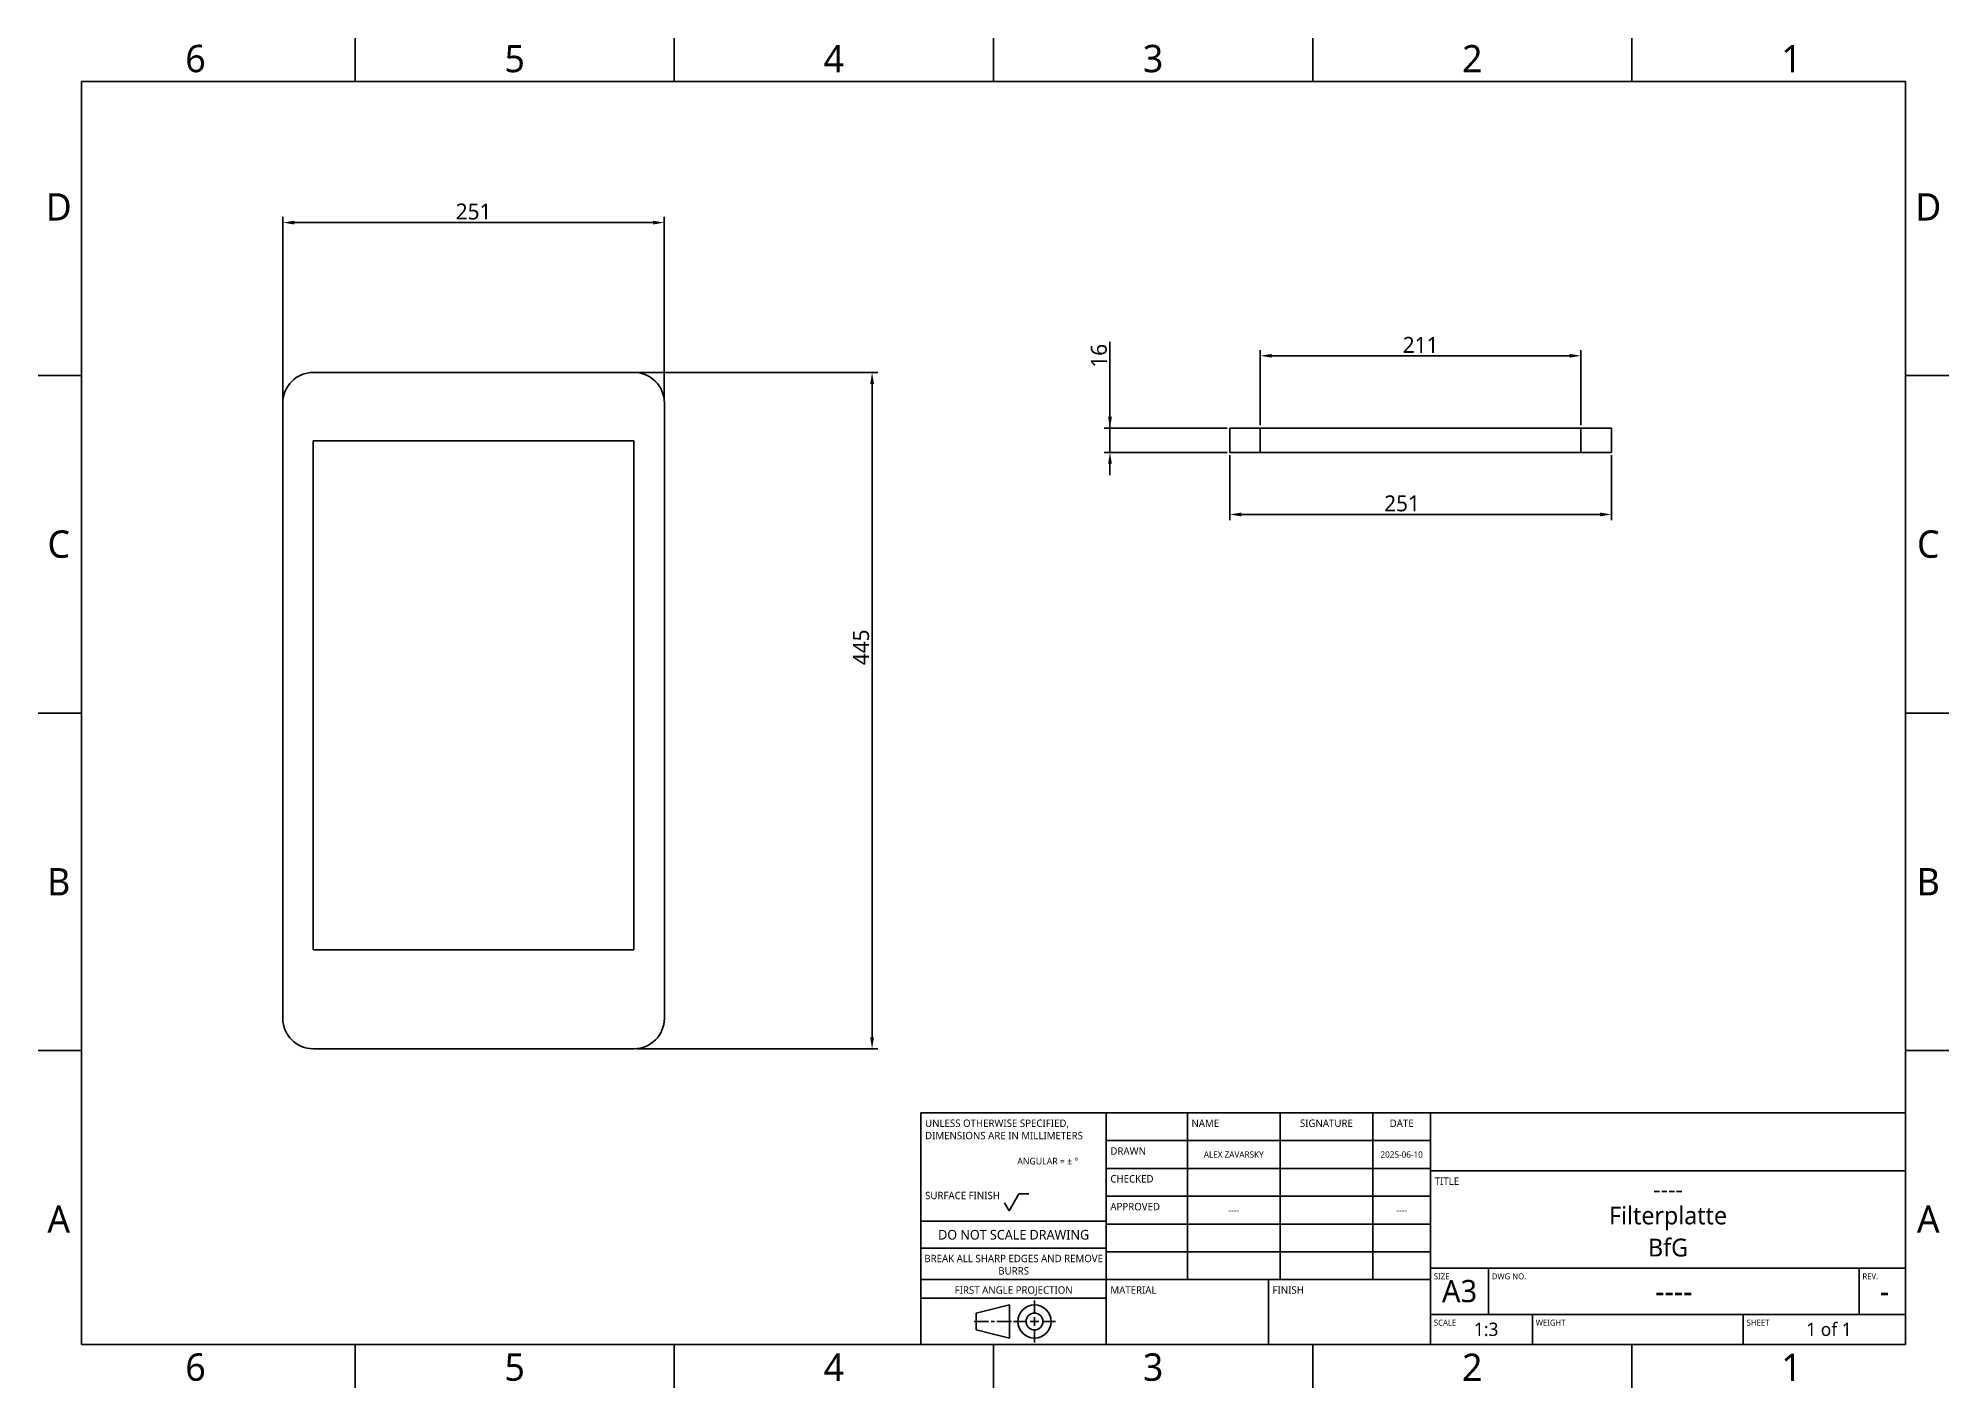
# Model space of a CAD drawing. Extents: x 1 to 420, y 0 to 296.
import ezdxf

# ---------------------------------------------------------------- set-up
doc = ezdxf.new("R2010")
doc.units = 0
doc.header["$LTSCALE"] = 12.7
doc.header["$MEASUREMENT"] = 0
doc.header["$PDMODE"] = 33
doc.header["$PDSIZE"] = 1
doc.layers.get('DEFPOINTS').update_dxf_attribs({"linetype": 'CONTINUOUS'})
for name, color, linetype in [('ANNOTATION_TEXT', 7, 'CONTINUOUS'), ('BORDER_FRAME', 7, 'CONTINUOUS'), ('BORDER_ZONES', 7, 'CONTINUOUS'), ('TANGENT_LINES', 7, 'CONTINUOUS'), ('TITLE_BLOCK', 7, 'CONTINUOUS'), ('VISIBLE', 7, 'CONTINUOUS')]:
    doc.layers.add(name, color=color, linetype=linetype)
doc.styles.add('ONSHAPE-STANDARD', font='NotoSans-Regular.ttf')
doc.styles.add('ONSHAPE-STANDARD-DIMENSION', font='')
doc.styles.add('ONSHAPE-STANDARD-FIELDS', font='')
doc.styles.get('ONSHAPE-STANDARD-DIMENSION').set_extended_font_data('Noto Sans')
doc.styles.get('ONSHAPE-STANDARD-FIELDS').set_extended_font_data('Noto Sans')
doc.dimstyles.new('ONSHAPE-ISO-25$0', dxfattribs={"dimtxt": 3.5, "dimasz": 2.5, "dimexe": 1.25, "dimexo": 0.625, "dimtad": 1, "dimtxsty": 'ONSHAPE-STANDARD-DIMENSION', "dimcen": 2.5, "dimclrd": 7, "dimclre": 7, "dimclrt": 7, "dimadec": 1, "dimazin": 3, "dimtfac": 1, "dimtmove": 0, "dimatfit": 3})

# ---------------------------------------------------------------- blocks, each defined once
blk = doc.blocks.new('*D1')
at = {"layer": 'ANNOTATION_TEXT', "color": 7}
for p, q in [((54.65, 217.15), (54.65, 257.31)), ((57.15, 256.06), (135.81, 256.06)), ((138.31, 217.15), (138.31, 257.31))]:
    blk.add_line(p, q, dxfattribs=at)
for points in [[(57.15, 256.47), (57.15, 255.64), (54.65, 256.06)], [(135.81, 255.64), (135.81, 256.47), (138.31, 256.06)]]:
    blk.add_solid(points, dxfattribs=at)
at = {"layer": 'DEFPOINTS', "color": 0}
for p in [(138.31, 256.06), (138.31, 256.06), (54.65, 216.52), (138.31, 216.52)]:
    blk.add_point(p, dxfattribs=at)
at = {"layer": 'ANNOTATION_TEXT', "color": 7, "insert": (96.48, 258.47), "char_height": 3.5, "attachment_point": 5, "style": 'ONSHAPE-STANDARD-DIMENSION'}
blk.add_mtext('251', dxfattribs=at)
blk = doc.blocks.new('*D2')
at = {"layer": 'ANNOTATION_TEXT', "color": 7}
for p, q in [((132.27, 223.19), (138.25, 223.19)), ((138.38, 223.19), (185.12, 223.19)), ((183.87, 220.69), (183.87, 77.36)), ((132.27, 74.86), (185.12, 74.86))]:
    blk.add_line(p, q, dxfattribs=at)
for points in [[(184.29, 220.69), (183.46, 220.69), (183.87, 223.19)], [(183.46, 77.36), (184.29, 77.36), (183.87, 74.86)]]:
    blk.add_solid(points, dxfattribs=at)
at = {"layer": 'DEFPOINTS', "color": 0}
for p in [(131.65, 223.19), (131.65, 74.86), (183.87, 74.86), (183.87, 74.86)]:
    blk.add_point(p, dxfattribs=at)
at = {"layer": 'ANNOTATION_TEXT', "color": 7, "insert": (181.47, 162.91), "char_height": 3.5, "attachment_point": 5, "rotation": 90, "style": 'ONSHAPE-STANDARD-DIMENSION'}
blk.add_mtext('445', dxfattribs=at)
blk = doc.blocks.new('*D3')
at = {"layer": 'ANNOTATION_TEXT', "color": 7}
for p, q in [((269, 211.63), (269, 228.1)), ((271.5, 226.85), (336.83, 226.85)), ((339.33, 211.63), (339.33, 228.1))]:
    blk.add_line(p, q, dxfattribs=at)
for points in [[(271.5, 227.26), (271.5, 226.43), (269, 226.85)], [(336.83, 226.43), (336.83, 227.26), (339.33, 226.85)]]:
    blk.add_solid(points, dxfattribs=at)
at = {"layer": 'DEFPOINTS', "color": 0}
for p in [(339.33, 226.85), (339.33, 226.85), (269, 211), (339.33, 211)]:
    blk.add_point(p, dxfattribs=at)
at = {"layer": 'ANNOTATION_TEXT', "color": 7, "insert": (304.16, 229.24), "char_height": 3.5, "attachment_point": 5, "style": 'ONSHAPE-STANDARD-DIMENSION'}
blk.add_mtext('211', dxfattribs=at)
blk = doc.blocks.new('*D4')
at = {"layer": 'ANNOTATION_TEXT', "color": 7}
for p, q in [((262.33, 205.05), (262.33, 190.8)), ((346, 205.05), (346, 190.8)), ((264.83, 192.05), (343.5, 192.05))]:
    blk.add_line(p, q, dxfattribs=at)
for points in [[(264.83, 192.46), (264.83, 191.63), (262.33, 192.05)], [(343.5, 191.63), (343.5, 192.46), (346, 192.05)]]:
    blk.add_solid(points, dxfattribs=at)
at = {"layer": 'DEFPOINTS', "color": 0}
for p in [(262.33, 205.67), (346, 205.67), (346, 192.05), (346, 192.05)]:
    blk.add_point(p, dxfattribs=at)
at = {"layer": 'ANNOTATION_TEXT', "color": 7, "insert": (300.09, 194.46), "char_height": 3.5, "attachment_point": 5, "style": 'ONSHAPE-STANDARD-DIMENSION'}
blk.add_mtext('251', dxfattribs=at)
blk = doc.blocks.new('*D5')
at = {"layer": 'ANNOTATION_TEXT', "color": 7}
for p, q in [((236.04, 211), (236.04, 229.93)), ((236.04, 213.5), (236.04, 216)), ((261.71, 211), (234.79, 211)), ((236.04, 211), (236.04, 205.67)), ((261.71, 205.67), (234.79, 205.67)), ((236.04, 203.17), (236.04, 200.67))]:
    blk.add_line(p, q, dxfattribs=at)
for points in [[(235.63, 213.5), (236.46, 213.5), (236.04, 211)], [(236.46, 203.17), (235.63, 203.17), (236.04, 205.67)]]:
    blk.add_solid(points, dxfattribs=at)
at = {"layer": 'DEFPOINTS', "color": 0}
for p in [(262.33, 211), (236.04, 205.67), (236.04, 205.67), (262.33, 205.67)]:
    blk.add_point(p, dxfattribs=at)
at = {"layer": 'ANNOTATION_TEXT', "color": 7, "insert": (233.63, 226.85), "char_height": 3.5, "attachment_point": 5, "rotation": 90, "style": 'ONSHAPE-STANDARD-DIMENSION'}
blk.add_mtext('16', dxfattribs=at)

msp = doc.modelspace()

# ---------------------------------------------------------------- linework, layer by layer
at = {"layer": 'BORDER_FRAME'}
for p, q in [((10.5, 10), (10.5, 287)), ((10.5, 287), (410.5, 287)), ((410.5, 287), (410.5, 10)), ((410.5, 10), (10.5, 10))]:
    msp.add_line(p, q, dxfattribs=at)
at = {"layer": 'BORDER_ZONES'}
for p, q in [((70.5, 287), (70.5, 296.5)), ((140.5, 287), (140.5, 296.5)), ((210.5, 287), (210.5, 296.5)), ((280.5, 287), (280.5, 296.5)), ((350.5, 287), (350.5, 296.5)), ((10.5, 222.5), (1, 222.5)), ((410.5, 222.5), (420, 222.5)), ((10.5, 148.5), (1, 148.5)), ((410.5, 148.5), (420, 148.5)), ((10.5, 74.5), (1, 74.5)), ((410.5, 74.5), (420, 74.5)), ((70.5, 10), (70.5, 0.5)), ((140.5, 10), (140.5, 0.5)), ((210.5, 10), (210.5, 0.5)), ((280.5, 10), (280.5, 0.5)), ((350.5, 10), (350.5, 0.5))]:
    msp.add_line(p, q, dxfattribs=at)
at = {"layer": 'TANGENT_LINES'}
for p, q in [((268.9976, 211.0035), (268.9976, 205.6702)), ((339.3309, 205.6702), (339.3309, 211.0035))]:
    msp.add_line(p, q, dxfattribs=at)
at = {"layer": 'TITLE_BLOCK'}
for p, q in [((194.6, 10), (194.6, 60.8)), ((194.6, 60.8), (235.24, 60.8)), ((235.24, 10), (235.24, 60.8)), ((235.24, 60.8), (306.36, 60.8)), ((253.02, 24.224), (253.02, 60.8)), ((273.34, 24.224), (273.34, 60.8)), ((293.66, 24.224), (293.66, 60.8)), ((306.36, 10), (306.36, 60.8)), ((306.36, 60.8), (410.5, 60.8)), ((235.24, 54.704), (306.36, 54.704)), ((235.24, 48.608), (306.36, 48.608)), ((306.36, 48.1), (410.5, 48.1)), ((213.904, 39.3298), (216.0376, 43.0253)), ((216.0376, 43.0253), (218.2728, 43.0253)), ((235.24, 42.512), (306.36, 42.512)), ((212.888, 41.0896), (213.904, 39.3298)), ((194.6, 37.0256), (235.24, 37.0256)), ((235.24, 36.416), (306.36, 36.416)), ((194.6, 31.1328), (235.24, 31.1328)), ((235.24, 30.32), (306.36, 30.32)), ((306.36, 26.764), (410.5, 26.764)), ((319.06, 16.604), (319.06, 26.764)), ((400.34, 16.604), (400.34, 26.764)), ((194.6, 24.224), (235.24, 24.224)), ((235.24, 24.224), (306.36, 24.224)), ((270.8, 10), (270.8, 24.224)), ((194.6, 20.16), (235.24, 20.16)), ((214.0056, 18.697), (206.6904, 16.8682)), ((206.6904, 16.8682), (206.6904, 13.2106)), ((214.0056, 11.3818), (214.0056, 18.697)), ((219.492, 16.8682), (219.492, 19.6114)), ((209.4336, 15.0394), (206.2332, 15.0394)), ((206.6904, 13.2106), (214.0056, 11.3818)), ((210.7138, 15.0394), (209.9822, 15.0394)), ((211.2624, 15.0394), (214.4628, 15.0394)), ((217.6632, 15.0394), (214.92, 15.0394)), ((220.4064, 15.0394), (218.5776, 15.0394)), ((219.492, 15.9538), (219.492, 14.125)), ((219.492, 13.2106), (219.492, 10.4674)), ((221.3208, 15.0394), (224.064, 15.0394)), ((306.36, 16.604), (410.5, 16.604)), ((328.712, 10), (328.712, 16.604)), ((374.94, 10), (374.94, 16.604)), ((194.6, 10), (235.24, 10))]:
    msp.add_line(p, q, dxfattribs=at)
for radius in [3.6576, 1.8288]:
    msp.add_circle((219.492, 15.0394), radius, dxfattribs=at)
at = {"layer": 'VISIBLE'}
for p, q in [((61.3132, 223.1909), (131.6466, 223.1909)), ((54.6466, 216.5242), (54.6466, 81.5242)), ((138.3132, 216.5242), (138.3132, 81.5242)), ((262.3309, 205.6702), (262.3309, 211.0035)), ((262.3309, 211.0035), (268.9976, 211.0035)), ((268.9976, 211.0035), (339.3309, 211.0035)), ((339.3309, 211.0035), (345.9976, 211.0035)), ((345.9976, 211.0035), (345.9976, 205.6702)), ((61.3132, 208.1909), (131.6466, 208.1909)), ((61.3132, 208.1909), (61.3132, 96.5242)), ((131.6466, 208.1909), (131.6466, 96.5242)), ((268.9976, 205.6702), (262.3309, 205.6702)), ((268.9976, 205.6702), (339.3309, 205.6702)), ((345.9976, 205.6702), (339.3309, 205.6702)), ((61.3132, 96.5242), (131.6466, 96.5242)), ((61.3132, 74.8575), (131.6466, 74.8575))]:
    msp.add_line(p, q, dxfattribs=at)
for centre, start, end in [((61.3132, 216.5242), 90, 180), ((131.6466, 216.5242), 0, 90), ((61.3132, 81.5242), 180, 270), ((131.6466, 81.5242), 270, 0)]:
    msp.add_arc(centre, 6.6667, start, end, dxfattribs=at)

# ---------------------------------------------------------------- texts
at = {"layer": 'BORDER_ZONES', "char_height": 6, "attachment_point": 5, "style": 'ONSHAPE-STANDARD'}
for s, insert in [('6', (35.5, 292)), ('5', (105.5, 292)), ('4', (175.5, 292)), ('3', (245.5, 292)), ('2', (315.5, 292)), ('1', (385.5, 292)), ('D', (5.5, 259.5)), ('D', (415.5, 259.5)), ('C', (5.5, 185.5)), ('C', (415.5, 185.5)), ('B', (5.5, 111.5)), ('B', (415.5, 111.5)), ('A', (5.5, 37.5)), ('A', (415.5, 37.5)), ('6', (35.5, 5)), ('5', (105.5, 5)), ('4', (175.5, 5)), ('3', (245.5, 5)), ('2', (315.5, 5)), ('1', (385.5, 5))]:
    msp.add_mtext(s, dxfattribs=dict(at, insert=insert))
at = {"layer": 'TITLE_BLOCK'}
for s, insert, char_height, width, attachment_point, style in [('UNLESS OTHERWISE SPECIFIED, DIMENSIONS ARE IN MILLIMETERS', (195.4941, 59.337), 1.6256, 39.8272, 1, 'ONSHAPE-STANDARD'), ('NAME', (253.9141, 59.337), 1.6256, 19.9136, 1, 'ONSHAPE-STANDARD'), ('SIGNATURE', (283.5, 59.337), 1.6256, 19.9136, 2, 'ONSHAPE-STANDARD'), ('DATE', (300.01, 59.337), 1.6256, 12.446, 2, 'ONSHAPE-STANDARD'), ('^JANGULAR = ± °^J', (215.7247, 53.3873), 1.46304, 19.9136, 1, 'ONSHAPE-STANDARD'), ('DRAWN', (236.1341, 53.241), 1.6256, 17.4244, 1, 'ONSHAPE-STANDARD'), ('ALEX ZAVARSKY', (263.18, 51.656), 1.365504, 20.32, 5, 'ONSHAPE-STANDARD-FIELDS'), ('2025-06-10', (300.01, 51.656), 1.3655, 12.7, 5, 'ONSHAPE-STANDARD-FIELDS'), ('CHECKED', (236.1341, 47.145), 1.6256, 17.4244, 1, 'ONSHAPE-STANDARD'), ('TITLE', (307.2541, 46.637), 1.6256, 12.446, 1, 'ONSHAPE-STANDARD'), ('SURFACE FINISH', (195.4941, 43.4874), 1.6256, 19.9136, 1, 'ONSHAPE-STANDARD'), ('----', (358.43, 44.036), 3.90144, 93.98, 5, 'ONSHAPE-STANDARD-FIELDS'), ('APPROVED', (236.1341, 41.049), 1.6256, 17.4244, 1, 'ONSHAPE-STANDARD'), ('----', (263.18, 39.464), 1.3655, 20.32, 5, 'ONSHAPE-STANDARD-FIELDS'), ('----', (300.01, 39.464), 1.3655, 12.7, 5, 'ONSHAPE-STANDARD-FIELDS'), ('Filterplatte', (358.43, 37.6352), 3.90144, 93.98, 5, 'ONSHAPE-STANDARD-FIELDS'), ('DO NOT SCALE DRAWING', (214.92, 35.1236), 2.11328, 39.8272, 2, 'ONSHAPE-STANDARD'), ('BREAK ALL SHARP EDGES AND REMOVE BURRS', (214.92, 29.6698), 1.6256, 39.8272, 2, 'ONSHAPE-STANDARD'), ('BfG', (358.43, 31.2344), 3.90144, 93.98, 5, 'ONSHAPE-STANDARD-FIELDS'), ('SIZE', (307.0753, 25.5936), 1.30048, 12.446, 1, 'ONSHAPE-STANDARD'), ('DWG NO.', (319.7753, 25.5936), 1.30048, 79.6544, 1, 'ONSHAPE-STANDARD'), ('REV.', (401.0553, 25.5936), 1.30048, 9.9568, 1, 'ONSHAPE-STANDARD'), ('FIRST ANGLE PROJECTION', (214.92, 22.761), 1.6256, 39.8272, 2, 'ONSHAPE-STANDARD'), ('MATERIAL', (236.1341, 22.761), 1.6256, 34.8488, 1, 'ONSHAPE-STANDARD'), ('FINISH', (271.6941, 22.761), 1.6256, 34.8488, 1, 'ONSHAPE-STANDARD'), ('A3', (312.71, 21.684), 4.8768, 12.7, 5, 'ONSHAPE-STANDARD-FIELDS'), ('----', (359.7, 21.684), 4.8768, 81.28, 5, 'ONSHAPE-STANDARD-FIELDS'), ('-', (405.928, 21.684), 4.8768, 9.144, 5, 'ONSHAPE-STANDARD-FIELDS'), ('SCALE', (307.0753, 15.4336), 1.30048, 21.90496, 1, 'ONSHAPE-STANDARD'), ('1:3', (318.552, 13.302), 2.92608, 20.32, 5, 'ONSHAPE-STANDARD-FIELDS'), ('WEIGHT', (329.4273, 15.4336), 1.30048, 45.30344, 1, 'ONSHAPE-STANDARD'), ('SHEET', (375.6553, 15.4336), 1.30048, 34.8488, 1, 'ONSHAPE-STANDARD'), ('1 of 1', (393.736, 13.302), 2.92608, 33.528, 5, 'ONSHAPE-STANDARD-FIELDS')]:
    msp.add_mtext(s, dxfattribs=dict(at, insert=insert, char_height=char_height, width=width, attachment_point=attachment_point, style=style))

# ---------------------------------------------------------------- dimensions: what is measured, and where the dimension line sits
at = {"layer": 'ANNOTATION_TEXT'}
for base, p1, p2, picture, middle in [((138.3132, 256.0566), (54.6466, 216.5242), (138.3132, 216.5242), '*D1', (96.4799, 256.0566)), ((345.9976, 192.0474), (262.3309, 205.6702, -3.3333), (345.9976, 205.6702, -3.3333), '*D4', (300.0919, 192.0474))]:
    dim = msp.add_linear_dim(base=base, p1=p1, p2=p2, dimstyle='ONSHAPE-ISO-25$0', override={"dimlfac": 3, "dimpost": ''}, dxfattribs=at)
    dim.commit()
    dim.dimension.update_dxf_attribs({"geometry": picture, "text_midpoint": middle, "dimtype": 160})
for base, p1, p2, angle, picture, middle, dimtype in [((339.3309, 226.8475), (268.9976, 211.0035, 3.3333), (339.3309, 211.0035, 3.3333), 0, '*D3', (304.1642, 226.8475), 161), ((236.0448, 205.6702), (262.3309, 211.0035, -3.3333), (262.3309, 205.6702, -3.3333), 90, '*D5', (236.0448, 226.8475), 160), ((183.8744, 74.8575), (131.6466, 223.1909), (131.6466, 74.8575), 90, '*D2', (183.8744, 162.9093), 160)]:
    dim = msp.add_linear_dim(base=base, p1=p1, p2=p2, angle=angle, dimstyle='ONSHAPE-ISO-25$0', override={"dimlfac": 3, "dimpost": ''}, dxfattribs=at)
    dim.commit()
    dim.dimension.update_dxf_attribs({"geometry": picture, "text_midpoint": middle, "dimtype": dimtype})

doc.saveas('drawing.dxf')
